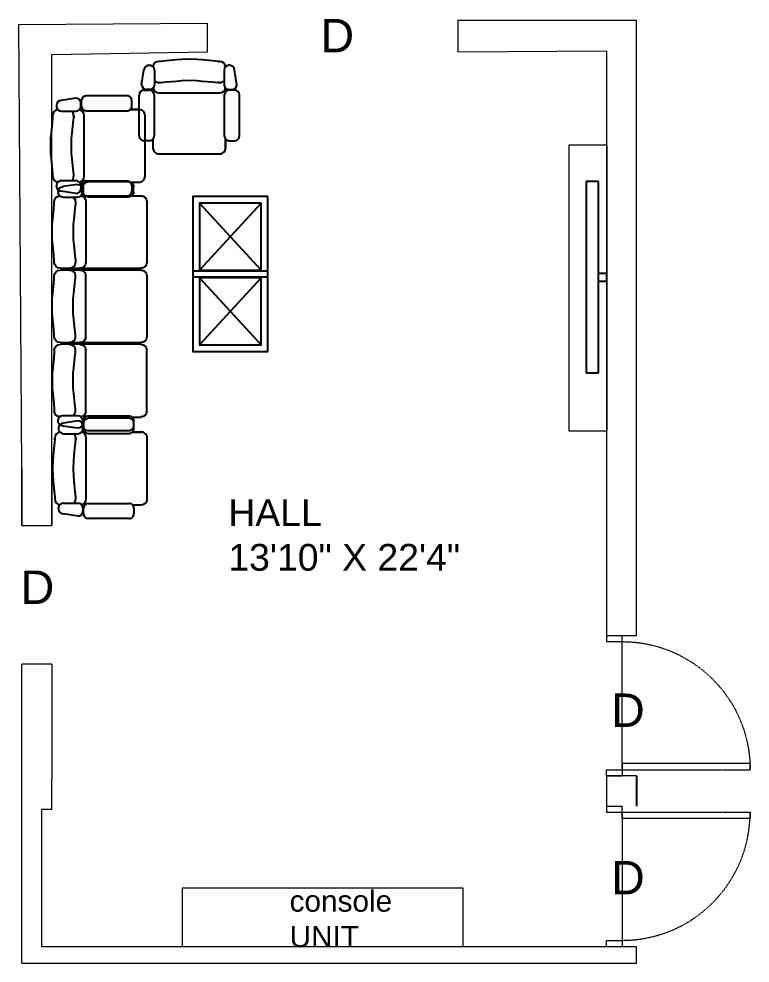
# Model space of a CAD drawing. Header units: inches. Extents: x 213 to 17763, y -4830 to 1802.
# Drawn here: x 10419.6 to 10638.5, y 761.5 to 1044 of the extents above; entities that cross this region are included whole.
import ezdxf

# ---------------------------------------------------------------- set-up
doc = ezdxf.new("R2010")
doc.units = ezdxf.units.IN
doc.header["$MEASUREMENT"] = 0
for name, pattern in [('AUDIT_D_060311083008-3', [0]), ('DASHED2', [0.375, 0.25, -0.125]), ('HIDDEN', [0.375, 0.25, -0.125])]:
    doc.linetypes.add(name, pattern=pattern)
for name, color, linetype in [('6.text', 6, 'Continuous'), ('A-DOOR', 251, 'AUDIT_D_060311083008-3'), ('A-Door-Frame', 1, 'Continuous'), ('A-Door-Swing', 8, 'HIDDEN'), ('furn', 28, 'Continuous'), ('hatch', 4, 'Continuous'), ('PDF13_Text', 6, 'Continuous')]:
    doc.layers.add(name, color=color, linetype=linetype)
doc.layers.add('ROD', color=7, linetype='Continuous', lineweight=9)
doc.styles.add('Arial', font='arial.ttf', dxfattribs={"height": 10})
doc.styles.add('PDF TimesNewRomanPSMT', font='arial.ttf')

# ---------------------------------------------------------------- blocks, each defined once
blk = doc.blocks.new('EYETY')
at = {"layer": 'furn', "color": 254}
for p, q in [((50111.93, -31678.27), (50130.16, -31678.27)), ((50134.17, -31678.27), (50152.4, -31678.27)), ((50174.64, -31678.27), (50156.41, -31678.27)), ((50109.08, -31682.21), (50107.53, -31682.21)), ((50110.18, -31682.67), (50110.18, -31680.03)), ((50131.92, -31680.03), (50131.92, -31704.17)), ((50132.41, -31704.17), (50132.41, -31680.03)), ((50154.16, -31680.03), (50154.16, -31682.67)), ((50154.65, -31680.03), (50154.65, -31704.17)), ((50176.4, -31682.67), (50176.4, -31680.03)), ((50177.49, -31682.21), (50179.04, -31682.21)), ((50106.05, -31683.7), (50106.05, -31695.86)), ((50110.56, -31695.86), (50110.56, -31683.7)), ((50154.16, -31682.67), (50154.16, -31704.17)), ((50176.01, -31695.86), (50176.01, -31683.7)), ((50180.53, -31683.7), (50180.53, -31695.86)), ((50106.79, -31698.96), (50107.48, -31703.33)), ((50107.53, -31697.34), (50109.08, -31697.34)), ((50109.21, -31697.52), (50108.23, -31697.52)), ((50110.65, -31703.33), (50110.65, -31698.96)), ((50111.93, -31696.51), (50130.16, -31696.51)), ((50143.29, -31696.51), (50134.17, -31696.51)), ((50152.4, -31696.51), (50143.29, -31696.51)), ((50174.64, -31696.51), (50156.41, -31696.51)), ((50175.92, -31703.33), (50175.92, -31698.96)), ((50177.36, -31697.52), (50178.34, -31697.52)), ((50179.04, -31697.34), (50177.49, -31697.34)), ((50179.78, -31698.96), (50179.1, -31703.33)), ((50111.93, -31699.63), (50112.53, -31699.63)), ((50112.53, -31699.63), (50114.11, -31699.79)), ((50114.11, -31699.79), (50117.22, -31700.07)), ((50117.22, -31700.07), (50118.78, -31700.24)), ((50118.78, -31700.24), (50121.05, -31700.3)), ((50121.05, -31700.3), (50123.32, -31700.24)), ((50123.32, -31700.24), (50124.88, -31700.07)), ((50124.88, -31700.07), (50127.98, -31699.79)), ((50127.98, -31699.79), (50129.57, -31699.63)), ((50129.57, -31699.63), (50130.16, -31699.63)), ((50134.77, -31699.63), (50134.17, -31699.63)), ((50136.35, -31699.79), (50134.77, -31699.63)), ((50139.46, -31700.07), (50136.35, -31699.79)), ((50141.02, -31700.24), (50139.46, -31700.07)), ((50143.29, -31700.3), (50141.02, -31700.24)), ((50145.56, -31700.24), (50143.29, -31700.3)), ((50147.12, -31700.07), (50145.56, -31700.24)), ((50150.22, -31699.79), (50147.12, -31700.07)), ((50151.81, -31699.63), (50150.22, -31699.79)), ((50152.4, -31699.63), (50151.81, -31699.63)), ((50157.01, -31699.63), (50156.41, -31699.63)), ((50158.59, -31699.79), (50157.01, -31699.63)), ((50161.7, -31700.07), (50158.59, -31699.79)), ((50163.25, -31700.24), (50161.7, -31700.07)), ((50165.53, -31700.3), (50163.25, -31700.24)), ((50167.8, -31700.24), (50165.53, -31700.3)), ((50169.36, -31700.07), (50167.8, -31700.24)), ((50172.46, -31699.79), (50169.36, -31700.07)), ((50174.04, -31699.63), (50172.46, -31699.79)), ((50174.64, -31699.63), (50174.04, -31699.63)), ((50108.95, -31704.77), (50109.21, -31704.77)), ((50177.63, -31704.77), (50177.36, -31704.77)), ((50112.53, -31705.93), (50111.93, -31705.93)), ((50114.11, -31706.09), (50112.53, -31705.93)), ((50117.22, -31706.37), (50114.11, -31706.09)), ((50118.78, -31706.54), (50117.22, -31706.37)), ((50121.05, -31706.6), (50118.78, -31706.54)), ((50123.32, -31706.54), (50121.05, -31706.6)), ((50124.88, -31706.37), (50123.32, -31706.54)), ((50127.98, -31706.09), (50124.88, -31706.37)), ((50129.57, -31705.93), (50127.98, -31706.09)), ((50130.16, -31705.93), (50129.57, -31705.93)), ((50134.77, -31705.93), (50134.17, -31705.93)), ((50136.35, -31706.09), (50134.77, -31705.93)), ((50139.46, -31706.37), (50136.35, -31706.09)), ((50141.02, -31706.54), (50139.46, -31706.37)), ((50143.29, -31706.6), (50141.02, -31706.54)), ((50145.56, -31706.54), (50143.29, -31706.6)), ((50147.12, -31706.37), (50145.56, -31706.54)), ((50150.22, -31706.09), (50147.12, -31706.37)), ((50151.81, -31705.93), (50150.22, -31706.09)), ((50152.4, -31705.93), (50151.81, -31705.93)), ((50156.41, -31705.93), (50157.01, -31705.93)), ((50157.01, -31705.93), (50158.59, -31706.09)), ((50158.59, -31706.09), (50161.7, -31706.37)), ((50161.7, -31706.37), (50163.25, -31706.54)), ((50163.25, -31706.54), (50165.53, -31706.6)), ((50165.53, -31706.6), (50167.8, -31706.54)), ((50167.8, -31706.54), (50169.36, -31706.37)), ((50169.36, -31706.37), (50172.46, -31706.09)), ((50172.46, -31706.09), (50174.04, -31705.93)), ((50174.04, -31705.93), (50174.64, -31705.93))]:
    blk.add_line(p, q, dxfattribs=at)
at = {"layer": 'furn', "color": 254, "extrusion": (0, 0, -1)}
for centre, major_axis, start_param, end_param in [((50111.93, -31680.03), (1.24, -1.24), 2.356194, 3.926991), ((50130.16, -31680.03), (-1.24, -1.24), 2.356194, 3.926991), ((50134.17, -31680.03), (1.24, -1.24), 2.356194, 3.926991), ((50152.4, -31680.03), (-1.24, -1.24), 2.356194, 3.926991), ((50156.41, -31680.03), (1.24, -1.24), 2.356194, 3.926991), ((50174.64, -31680.03), (-1.24, -1.24), 2.356194, 3.926991), ((50107.53, -31683.7), (1.05, -1.05), 2.356194, 3.926991), ((50109.08, -31683.7), (-1.05, -1.05), 2.356194, 3.926991), ((50177.49, -31683.7), (1.05, -1.05), 2.356194, 3.926991), ((50179.04, -31683.7), (-1.05, -1.05), 2.356194, 3.926991), ((50107.53, -31695.86), (-1.05, -1.05), -0.785398, 0.785398), ((50109.08, -31695.86), (-1.05, -1.05), 3.926991, 5.497787), ((50177.49, -31695.86), (-1.05, -1.05), -0.785398, 0.785398), ((50179.04, -31695.86), (-1.05, -1.05), 3.926991, 5.497787), ((50108.23, -31698.96), (-1.02, -1.02), 0.785398, 2.356194), ((50109.21, -31698.96), (1.02, -1.02), 3.926991, 5.497787), ((50111.93, -31698.27), (1.24, -1.24), 2.553225, 3.926991), ((50130.16, -31698.27), (-1.24, -1.24), 2.356194, 3.926991), ((50134.17, -31698.27), (1.24, -1.24), 2.356194, 3.926991), ((50152.4, -31698.27), (1.24, -1.24), 3.926991, 5.497787), ((50156.41, -31698.27), (1.24, -1.24), 2.356194, 3.926991), ((50174.64, -31698.27), (-1.24, -1.24), 2.356194, 3.72996), ((50177.36, -31698.96), (-1.02, -1.02), 0.785398, 2.356194), ((50178.34, -31698.96), (1.02, -1.02), 3.926991, 5.497787), ((50111.93, -31701.39), (-1.24, -1.24), 1.538441, 2.356194), ((50130.16, -31701.39), (-1.24, -1.24), 2.356194, 3.926991), ((50134.17, -31701.39), (1.24, -1.24), 2.356194, 3.926991), ((50152.4, -31701.39), (-1.24, -1.24), 2.356194, 3.926991), ((50156.41, -31701.39), (1.24, -1.24), 2.356194, 3.926991), ((50174.64, -31701.39), (-1.24, -1.24), 2.356194, 3.173948), ((50108.94, -31703.3), (-1.04, -1.04), -0.788362, 0.767792), ((50109.21, -31703.33), (-1.02, -1.02), 3.926991, 5.497787), ((50111.93, -31704.17), (1.24, -1.24), 0.785398, 2.233985), ((50130.16, -31704.17), (1.24, -1.24), 5.497787, 7.068583), ((50134.17, -31704.17), (-1.24, -1.24), -0.785398, 0.785398), ((50152.4, -31704.17), (-1.24, -1.24), 3.927012, 5.497787), ((50156.41, -31704.17), (-1.24, -1.24), -0.785398, 0.785398), ((50174.64, -31704.17), (-1.24, -1.24), 4.0492, 5.497787), ((50177.36, -31703.33), (1.02, -1.02), 0.785398, 2.356194), ((50177.63, -31703.3), (1.04, -1.04), 5.515393, 7.071548)]:
    blk.add_ellipse(centre, major_axis=major_axis, ratio=1, start_param=start_param, end_param=end_param, dxfattribs=at)
blk = doc.blocks.new('EFSR')
at = {"layer": 'furn', "color": 254}
for p, q in [((11463.7, -9288.17), (11463.7, -9285.53)), ((11465.46, -9283.77), (11483.69, -9283.77)), ((11485.45, -9288.17), (11485.45, -9285.53)), ((11485.45, -9285.53), (11485.45, -9288.2)), ((11462.61, -9287.71), (11461.06, -9287.71)), ((11486.54, -9287.71), (11488.09, -9287.71)), ((11459.57, -9289.2), (11459.57, -9301.36)), ((11464.09, -9301.36), (11464.09, -9289.2)), ((11485.06, -9301.36), (11485.06, -9289.2)), ((11489.57, -9289.2), (11489.57, -9301.36)), ((11465.46, -9302.01), (11483.69, -9302.01)), ((11460.32, -9304.46), (11461, -9308.83)), ((11461.06, -9302.84), (11462.61, -9302.84)), ((11462.74, -9303.02), (11461.76, -9303.02)), ((11464.18, -9308.83), (11464.18, -9304.46)), ((11465.46, -9305.13), (11466.05, -9305.13)), ((11466.05, -9305.13), (11467.64, -9305.29)), ((11467.64, -9305.29), (11470.74, -9305.57)), ((11478.4, -9305.57), (11481.51, -9305.29)), ((11481.51, -9305.29), (11483.09, -9305.13)), ((11483.69, -9305.13), (11483.09, -9305.13)), ((11483.09, -9305.13), (11483.69, -9305.13)), ((11484.97, -9308.83), (11484.97, -9304.46)), ((11486.41, -9303.02), (11487.39, -9303.02)), ((11488.09, -9302.84), (11486.54, -9302.84)), ((11488.83, -9304.46), (11488.15, -9308.83)), ((11470.74, -9305.57), (11472.3, -9305.74)), ((11472.3, -9305.74), (11474.57, -9305.8)), ((11474.57, -9305.8), (11476.84, -9305.74)), ((11476.84, -9305.74), (11478.4, -9305.57)), ((11462.47, -9310.27), (11462.74, -9310.27)), ((11486.68, -9310.27), (11486.41, -9310.27)), ((11466.05, -9311.43), (11465.46, -9311.43)), ((11467.64, -9311.59), (11466.05, -9311.43)), ((11470.74, -9311.87), (11467.64, -9311.59)), ((11472.3, -9312.04), (11470.74, -9311.87)), ((11474.57, -9312.1), (11472.3, -9312.04)), ((11476.84, -9312.04), (11474.57, -9312.1)), ((11478.4, -9311.87), (11476.84, -9312.04)), ((11481.51, -9311.59), (11478.4, -9311.87)), ((11483.09, -9311.43), (11481.51, -9311.59)), ((11483.09, -9311.43), (11483.69, -9311.43)), ((11483.69, -9311.43), (11483.09, -9311.43))]:
    blk.add_line(p, q, dxfattribs=at)
at = {"layer": 'furn', "color": 254, "extrusion": (0, 0, -1)}
for centre, major_axis, start_param, end_param in [((11465.46, -9285.53), (1.24, -1.24), 2.356194, 3.926991), ((11483.69, -9285.53), (-1.24, -1.24), 2.356194, 3.926991), ((11483.69, -9285.53), (-1.24, -1.24), 2.356194, 3.926991), ((11461.06, -9289.2), (1.05, -1.05), 2.356194, 3.926991), ((11462.61, -9289.2), (-1.05, -1.05), 2.356194, 3.926991), ((11486.54, -9289.2), (1.05, -1.05), 2.356194, 3.926991), ((11488.09, -9289.2), (-1.05, -1.05), 2.356194, 3.926991), ((11461.06, -9301.36), (-1.05, -1.05), -0.785398, 0.785398), ((11462.61, -9301.36), (-1.05, -1.05), 3.926991, 5.497787), ((11465.46, -9303.77), (1.24, -1.24), 2.553225, 3.926991), ((11483.69, -9303.77), (-1.24, -1.24), 2.356194, 3.72996), ((11483.69, -9303.77), (-1.24, -1.24), 2.356194, 3.72996), ((11486.54, -9301.36), (-1.05, -1.05), -0.785398, 0.785398), ((11488.09, -9301.36), (-1.05, -1.05), 3.926991, 5.497787), ((11461.76, -9304.46), (-1.02, -1.02), 0.785398, 2.356194), ((11462.74, -9304.46), (1.02, -1.02), 3.926991, 5.497787), ((11465.46, -9306.89), (-1.24, -1.24), 1.538441, 2.356194), ((11483.69, -9306.89), (-1.24, -1.24), 2.356194, 3.173948), ((11483.69, -9306.89), (-1.24, -1.24), 2.356194, 3.173948), ((11486.41, -9304.46), (-1.02, -1.02), 0.785398, 2.356194), ((11487.39, -9304.46), (1.02, -1.02), 3.926991, 5.497787), ((11462.47, -9308.8), (-1.04, -1.04), -0.788362, 0.767792), ((11462.74, -9308.83), (-1.02, -1.02), 3.926991, 5.497787), ((11465.46, -9309.67), (1.24, -1.24), 0.785398, 2.233985), ((11483.69, -9309.67), (-1.24, -1.24), 4.0492, 5.497787), ((11483.69, -9309.67), (1.24, -1.24), 5.619996, 7.068583), ((11486.41, -9308.83), (1.02, -1.02), 0.785398, 2.356194), ((11486.68, -9308.8), (1.04, -1.04), 5.515393, 7.071548)]:
    blk.add_ellipse(centre, major_axis=major_axis, ratio=1, start_param=start_param, end_param=end_param, dxfattribs=at)
blk = doc.blocks.new('etruyteu')
at = {"layer": 'furn', "color": 254}
for p, q in [((46569.76, -93185.41), (46569.76, -93137.7)), ((46569.76, -93137.7), (46572.79, -93137.7)), ((46572.79, -93137.7), (46572.79, -93185.41)), ((46569.76, -93160.55), (46567.74, -93160.55)), ((46567.74, -93160.55), (46567.74, -93162.57)), ((46569.76, -93162.57), (46567.74, -93162.57)), ((46572.79, -93185.41), (46569.76, -93185.41))]:
    blk.add_line(p, q, dxfattribs=at)
blk = doc.blocks.new('*U34')
at = {"layer": 'A-Door-Frame', "lineweight": 5}
for p, q in [((0, -100), (0, 0)), ((900, -100), (900, 0))]:
    blk.add_line(p, q, dxfattribs=at)
for points in [[(0, -100), (40, -100), (40, 0), (0, 0)], [(900, -100), (860, -100), (860, 0), (900, 0)]]:
    blk.add_lwpolyline(points, dxfattribs=at)
at = {"layer": 'A-Door-Swing', "linetype": 'DASHED2', "lineweight": 5}
blk.add_line((47.3, 0), (867.3, 0), dxfattribs=at)
blk.add_lwpolyline([(40, 0), (40, 820), (80, 820), (80, 0)], close=True, dxfattribs=at)
blk.add_arc((40, 0), 820, 360, 90, dxfattribs=at)

msp = doc.modelspace()

# ---------------------------------------------------------------- linework, layer by layer
for p, q in [((10492.1, 988.89), (10473.63, 968.89)), ((10473.63, 988.89), (10492.1, 968.89)), ((10492.1, 966.54), (10473.63, 946.54)), ((10473.63, 966.54), (10492.1, 946.54)), ((10604.5, 817.54), (10604.5, 808.54))]:
    msp.add_line(p, q)
for points in [[(10494.1, 990.89), (10471.63, 990.89), (10471.63, 966.89), (10494.1, 966.89)], [(10492.1, 988.89), (10473.63, 988.89), (10473.63, 968.89), (10492.1, 968.89)], [(10494.1, 968.54), (10471.63, 968.54), (10471.63, 944.54), (10494.1, 944.54)], [(10492.1, 966.54), (10473.63, 966.54), (10473.63, 946.54), (10492.1, 946.54)]]:
    msp.add_lwpolyline(points, close=True)
at = {"layer": 'ROD'}
for p, q in [((10419.61, 1042.36), (10476.02, 1042.74)), ((10604.5, 1043.54), (10550.99, 1043.54)), ((10604.5, 859.54), (10604.5, 1043.54)), ((10420.5, 909.54), (10419.61, 1042.36)), ((10429.5, 1033.4), (10476.02, 1034.19)), ((10550.99, 1034.19), (10595.5, 1034.49)), ((10595.5, 1034.49), (10595.5, 859.54)), ((10429.5, 892.5), (10429.5, 1033.4)), ((10429.5, 909.54), (10429.5, 918.54)), ((10420.5, 909.54), (10420.5, 892.5)), ((10595.5, 859.54), (10604.5, 859.54)), ((10429.5, 807.54), (10429.5, 816.54)), ((10595.5, 817.54), (10595.5, 808.54)), ((10604.5, 817.54), (10595.5, 817.54)), ((10426.5, 766.54), (10426.5, 807.54)), ((10429.5, 807.54), (10426.5, 807.54)), ((10426.5, 766.54), (10604.5, 766.54)), ((10426.5, 766.54), (10510.5, 766.54)), ((10595.5, 766.54), (10604.5, 766.54)), ((10604.5, 761.54), (10604.5, 766.54)), ((10420.5, 761.54), (10510.5, 761.54)), ((10515.5, 761.54), (10604.5, 761.54))]:
    msp.add_line(p, q, dxfattribs=at)
for points in [[(10476.02, 1034.19), (10476.02, 1042.74)], [(10550.99, 1043.54), (10550.99, 1034.19)], [(10420.5, 892.5), (10420.5, 909.54)], [(10429.5, 909.54), (10429.5, 892.5)], [(10420.5, 892.5), (10429.5, 892.5)], [(10420.5, 761.54), (10420.5, 851)], [(10429.5, 851), (10420.5, 851)], [(10429.5, 851), (10429.5, 816.54)], [(10510.5, 761.54), (10515.5, 761.54)], [(10595.5, 761.54), (10604.5, 761.54)]]:
    msp.add_lwpolyline(points, dxfattribs=at)
at = {"layer": 'ROD', "color": 8}
msp.add_lwpolyline([(10595.65, 920.76), (10595.65, 1006.25), (10584.18, 1006.25), (10584.18, 920.76)], close=True, dxfattribs=at)
at = {"layer": 'ROD', "color": 252, "true_color": 0x939598}
msp.add_lwpolyline([(10468.5, 766.54), (10552.63, 766.54), (10552.63, 784), (10468.5, 784)], close=True, dxfattribs=at)

# ---------------------------------------------------------------- block references
at = {"rotation": 270}
msp.add_blockref('EYETY', (42136.14, 51101.33), dxfattribs=at)
at = {"xscale": -1.2, "yscale": 1.2, "zscale": 1.2}
msp.add_blockref('etruyteu', (66476.79, 112760.63), dxfattribs=at)
at = {"layer": 'A-DOOR', "lineweight": 5, "yscale": 0.04672722581929388, "zscale": 0.04672722581929388, "rotation": 270}
for p, xscale in [((10600.17, 817.54), -0.04672722581929388), ((10600.17, 808.54), 0.04672722581929388)]:
    msp.add_blockref('*U34', p, dxfattribs=dict(at, xscale=xscale))
at = {"layer": 'hatch', "xscale": -1}
for p, rotation in [((-1003.96, -8280.12), 180), ((19741.14, -10468.53), 270), ((19741.77, -10565.03), 270)]:
    msp.add_blockref('EFSR', p, dxfattribs=dict(at, rotation=rotation))

# ---------------------------------------------------------------- texts
at = {"layer": '6.text', "attachment_point": 1, "style": 'Arial'}
for s, width, gutter_width, insert, char_height in [('D', 9, 45, (10509.87, 1044.04), 10), ('HALL\\P13\'10" X 22\'4"', 81.6265, 53, (10482.31, 900.29), 8), ('D', 9, 45, (10420.13, 879), 10), ('D', 9, 45, (10596.87, 842.21), 10), ('D', 9, 45, (10596.87, 792.12), 10)]:
    msp.add_mtext_dynamic_manual_height_columns(s, width=width, gutter_width=gutter_width, heights=[0], dxfattribs=dict(at, insert=insert, char_height=char_height))
at = {"layer": 'PDF13_Text', "insert": (10500.63, 774.76), "char_height": 6.379, "width": 36.064, "attachment_point": 4, "style": 'PDF TimesNewRomanPSMT'}
msp.add_mtext('console\\PUNIT', dxfattribs=at)

doc.saveas('drawing.dxf')
